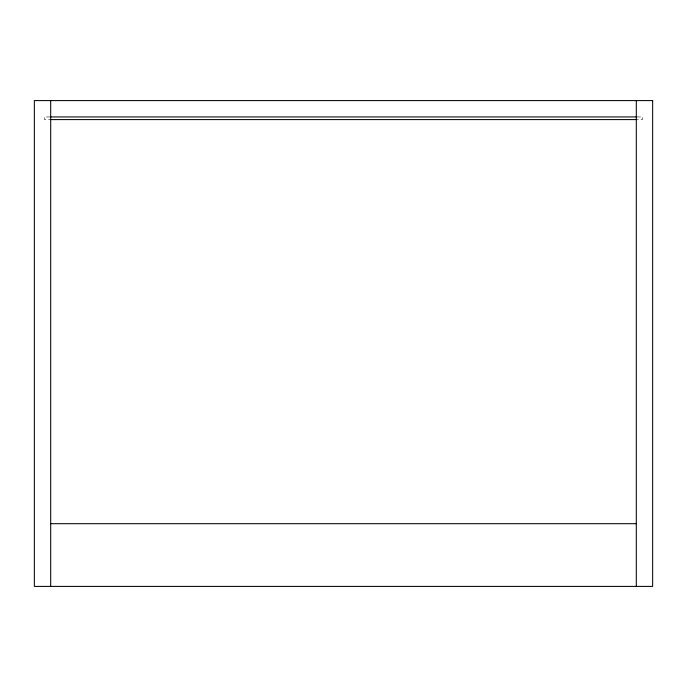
<?xml version="1.0" encoding="UTF-8"?>
<svg xmlns="http://www.w3.org/2000/svg" width="687" height="687" viewBox="0 0 687 687"><rect width="100%" height="100%" fill="white"/><g stroke="black" fill="none" stroke-linecap="round" stroke-linejoin="round"><path stroke-width="0.52" stroke-dasharray="3.44 2.58" d="M49.868 116.936L44.509 116.936L44.509 119.59L49.868 119.59M637.132 116.936L642.491 116.936L642.491 119.59L637.132 119.59"/><path stroke-width="1.03" d="M50.692 116.936L636.308 116.936M50.941 119.59L636.059 119.59M50.692 523.692L636.308 523.692M636.308 100.594L636.308 586.406M50.692 100.594L50.692 586.406M652.65 100.594L34.35 100.594L34.35 586.406L652.65 586.406L652.65 100.594"/></g></svg>
